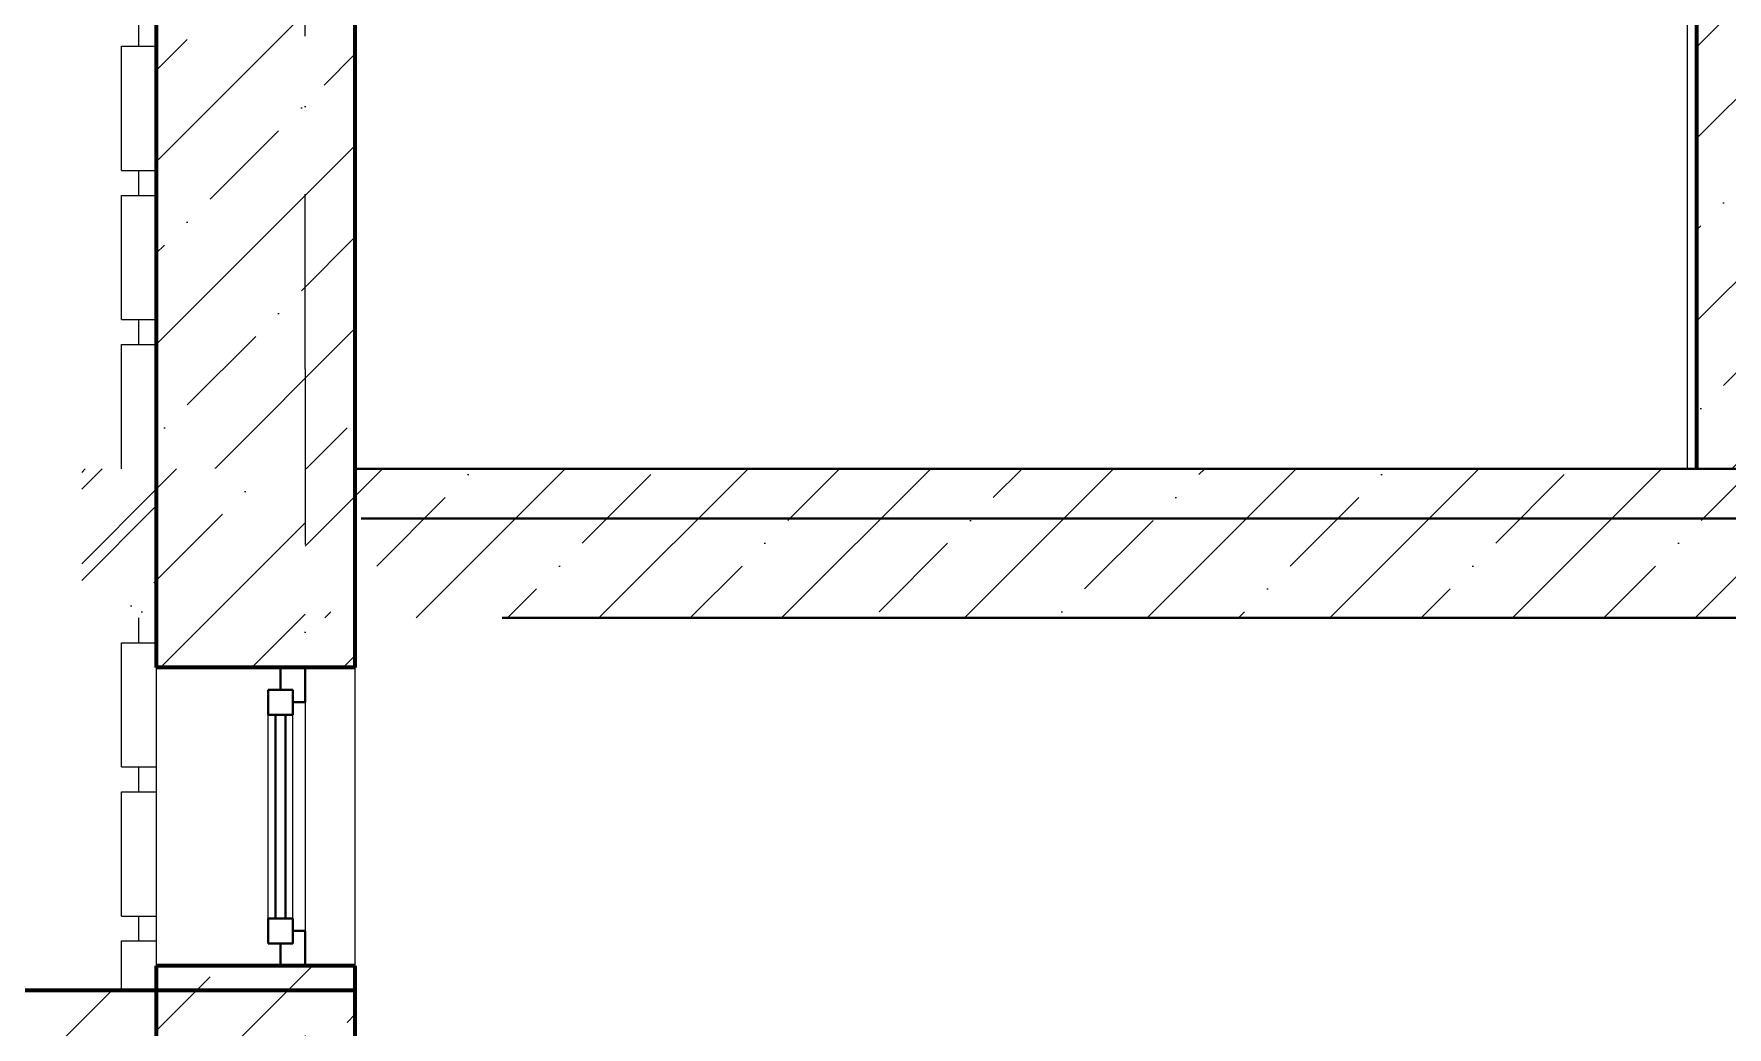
# Model space of a CAD drawing. Header units: feet. Extents: x -10410 to 374725, y -46422 to 88923.
# Drawn here: x 108918 to 112326, y -1124 to 875 of the extents above; entities that cross this region are included whole.
import ezdxf

# ---------------------------------------------------------------- set-up
doc = ezdxf.new("R2010")
doc.units = ezdxf.units.FT
doc.header["$MEASUREMENT"] = 0
doc.set_wipeout_variables(frame=1)
doc.linetypes.add('Wipeout_Contour', pattern=[1000, 0, -1000])
doc.linetypes.add('Штрихпунктирная', pattern=[670.277762, 352.777767, -176.388884, 0, -141.111112])
for name, color, linetype in [('Интерьер - Мебель', 7, 'Continuous'), ('Конструктив - Перекрытия', 7, 'Continuous'), ('Конструктив - Стены Несущие', 7, 'Continuous'), ('Местность - Рельеф', 7, 'Continuous')]:
    doc.layers.add(name, color=color, linetype=linetype)
for name, color, linetype, lineweight in [('Интерьер - Мебель_Ном._пера__7', 7, 'Continuous', 20), ('Конструктив - Перекрытия_Ном._пера__21', 7, 'Continuous', 40), ('Конструктив - Стены Несущие_Ном._пера__120', 7, 'Continuous', 5), ('Конструктив - Стены Несущие_Ном._пера__21', 7, 'Continuous', 40), ('Конструктив - Стены Несущие_Ном._пера__47', 7, 'Continuous', 80), ('Местность - Рельеф_Ном._пера__41', 7, 'Continuous', 80)]:
    doc.layers.add(name, color=color, linetype=linetype, lineweight=lineweight)
for name, color, linetype, lineweight, true_color in [('Конструктив - Перекрытия_Ном._пера__170', 7, 'Continuous', 5, 0x9f9f00), ('Конструктив - Стены Несущие_Ном._пера__170', 7, 'Continuous', 5, 0x9f9f00), ('Конструктив - Стены Несущие_Ном._пера__87', 7, 'Continuous', 25, 0x6a6a6a), ('Местность - Рельеф_Ном._пера__118', 7, 'Continuous', 5, 0x573938), ('Элемент Модели - Оси_Ном._пера__94', 7, 'Continuous', 5, 0xdc4f00)]:
    doc.layers.add(name, color=color, linetype=linetype, lineweight=lineweight, true_color=true_color)
pattern_1 = [(45, (0, 0), (-183.84776, 183.84776), []), (45, (-91.92, 91.92), (-183.84776, 183.84776), [195, -65, 0, -65])]

msp = doc.modelspace()

# ---------------------------------------------------------------- linework, layer by layer
at = {"layer": 'Элемент Модели - Оси_Ном._пера__94', "linetype": 'Штрихпунктирная'}
msp.add_line((109464.44947, 200), (109464.44947, 1200), dxfattribs=at)

# ---------------------------------------------------------------- wipeouts: each hides what was drawn before it
at = {"color": 254, "linetype": 'Wipeout_Contour', "lineweight": 0, "ltscale": 436589.195062}
msp.add_wipeout([(109129.44947, 250), (109164.44947, 250), (109164.44947, 300), (109129.44947, 300)], dxfattribs=at).dxf.layer = 'Интерьер - Мебель'
at = {"color": 254, "linetype": 'Wipeout_Contour', "lineweight": 0, "ltscale": 668269.808663}
msp.add_wipeout([(112264.51586, 3000), (109564.44947, 3000), (109564.44947, 0), (112245.51586, 0), (112245.51586, 2137.00002), (112264.51586, 2137.00002)], dxfattribs=at).dxf.layer = 'Конструктив - Стены Несущие'
at = {"color": 254, "linetype": 'Wipeout_Contour', "lineweight": 0, "ltscale": 795464.175017}
msp.add_wipeout([(109564.44943, -2700), (115245.74003, -2700), (115245.74003, -612.99998), (115245.74003, -563.00004), (115264.74007, -563.00004), (115264.74007, -300.00001), (109564.44943, -300.00001)], dxfattribs=at).dxf.layer = 'Конструктив - Стены Несущие'
at = {"color": 254, "linetype": 'Wipeout_Contour', "lineweight": 0, "ltscale": 437817.718079}
msp.add_wipeout([(109439.44947, -470), (109439.44947, -930), (109464.44947, -930), (109464.44947, -470)], dxfattribs=at).dxf.layer = 'Конструктив - Стены Несущие'

# ---------------------------------------------------------------- next in the draw order: linework, layer by layer
at = {"layer": 'Конструктив - Перекрытия_Ном._пера__21', "linetype": 'Continuous'}
msp.add_line((115560.9209, -300), (109860.6303, -300), dxfattribs=at)
at = {"layer": 'Конструктив - Стены Несущие_Ном._пера__21', "linetype": 'Continuous'}
for p, q in [((109439.44947, -445), (109439.44947, -470)), ((109439.44947, -930), (109439.44947, -955))]:
    msp.add_line(p, q, dxfattribs=at)

# ---------------------------------------------------------------- next in the draw order: wipeouts: each hides what was drawn before it
at = {"color": 254, "linetype": 'Wipeout_Contour', "lineweight": 0, "ltscale": 436521.394483}
msp.add_wipeout([(109094.44947, 300), (109164.44947, 300), (109164.44947, 550), (109094.44947, 550)], dxfattribs=at).dxf.layer = 'Интерьер - Мебель'
at = {"color": 254, "linetype": 'Wipeout_Contour', "lineweight": 0, "ltscale": 449060.74163}
msp.add_wipeout([(112245.51585, 2137), (112245.51585, 0), (112264.51585, 0), (112264.51585, 2137)], dxfattribs=at).dxf.layer = 'Конструктив - Стены Несущие'
at = {"color": 254, "linetype": 'Wipeout_Contour', "lineweight": 0, "ltscale": 657003.251026}
msp.add_wipeout([(109464.44947, -400), (109464.44947, -470), (109464.44947, -930), (109464.44947, -1000), (109564.44947, -1000), (109564.44947, -400)], dxfattribs=at).dxf.layer = 'Конструктив - Стены Несущие'
at = {"color": 254, "linetype": 'Wipeout_Contour', "lineweight": 0, "ltscale": 437667.522705}
msp.add_wipeout([(109439.44947, -905), (109439.44947, -495), (109389.44947, -495), (109389.44947, -905)], dxfattribs=at).dxf.layer = 'Конструктив - Стены Несущие'

# ---------------------------------------------------------------- next in the draw order: hatches: boundary and pattern name
at = {"layer": 'Конструктив - Стены Несущие_Ном._пера__120', "linetype": 'Continuous'}
h = msp.add_hatch(dxfattribs=at)
h.set_pattern_fill('ЖЕЛЕЗОБЕТОН', color=256, style=0, pattern_type=2)
h.set_pattern_definition([(45, (112364.52, 1500), (-183.85, 183.85), []), (45, (112272.6, 1591.92), (-183.848, 183.848), [195, -65, 0, -65])])
h.paths.add_polyline_path([(112464.51585, 3000), (112264.51585, 3000), (112264.51585, 0), (112464.51585, 0)])

# ---------------------------------------------------------------- next in the draw order: linework, layer by layer
for p, q in [((112245.51585, 2137), (112245.51585, 0)), ((109464.44947, -470), (109464.44947, -930)), ((109439.44947, -905), (109439.44947, -495))]:
    msp.add_line(p, q, dxfattribs=at)
at = {"layer": 'Конструктив - Стены Несущие_Ном._пера__21', "linetype": 'Continuous'}
for p, q in [((109439.44947, -470), (109439.44947, -495)), ((109464.44947, -470), (109439.44947, -470)), ((109439.44947, -905), (109439.44947, -930)), ((109464.44947, -930), (109439.44947, -930)), ((109464.44947, -930), (109464.44947, -1000))]:
    msp.add_line(p, q, dxfattribs=at)
at = {"layer": 'Конструктив - Стены Несущие_Ном._пера__47', "linetype": 'Continuous'}
msp.add_line((112264.51585, 3000), (112264.51585, 0), dxfattribs=at)

# ---------------------------------------------------------------- next in the draw order: wipeouts: each hides what was drawn before it
at = {"color": 254, "linetype": 'Wipeout_Contour', "lineweight": 0, "ltscale": 436593.86762}
msp.add_wipeout([(109129.44947, 550), (109164.44947, 550), (109164.44947, 600), (109129.44947, 600)], dxfattribs=at).dxf.layer = 'Интерьер - Мебель'
at = {"color": 254, "linetype": 'Wipeout_Contour', "lineweight": 0, "ltscale": 874784.560709}
msp.add_wipeout([(109164.44947, -400), (109164.44947, -1000), (109414.44947, -1000), (109414.44947, -955), (109389.44947, -955), (109389.44947, -445), (109414.44947, -445), (109414.44947, -400)], dxfattribs=at).dxf.layer = 'Конструктив - Стены Несущие'

# ---------------------------------------------------------------- next in the draw order: linework, layer by layer
at = {"layer": 'Конструктив - Стены Несущие_Ном._пера__120', "linetype": 'Continuous'}
msp.add_line((109389.44947, -905), (109389.44947, -495), dxfattribs=at)
at = {"layer": 'Конструктив - Стены Несущие_Ном._пера__21', "linetype": 'Continuous'}
for p, q in [((109389.44947, -445), (109389.44947, -495)), ((109414.44947, -445), (109389.44947, -445)), ((109439.44947, -445), (109414.44947, -445)), ((109439.44947, -495), (109389.44947, -495)), ((109404.44947, -495), (109404.44947, -905)), ((109424.44947, -905), (109424.44947, -495)), ((109389.44947, -905), (109389.44947, -955)), ((109439.44947, -905), (109389.44947, -905)), ((109414.44947, -955), (109389.44947, -955)), ((109414.44947, -955), (109414.44947, -1000)), ((109439.44947, -955), (109414.44947, -955))]:
    msp.add_line(p, q, dxfattribs=at)

# ---------------------------------------------------------------- next in the draw order: wipeouts: each hides what was drawn before it
at = {"color": 254, "linetype": 'Wipeout_Contour', "lineweight": 0, "ltscale": 436527.717136}
msp.add_wipeout([(109094.44947, 600), (109164.44947, 600), (109164.44947, 850), (109094.44947, 850)], dxfattribs=at).dxf.layer = 'Интерьер - Мебель'

# ---------------------------------------------------------------- next in the draw order: wipeouts: each hides what was drawn before it
at = {"color": 254, "linetype": 'Wipeout_Contour', "lineweight": 0, "ltscale": 436601.838339}
msp.add_wipeout([(109129.44947, 850), (109164.44947, 850), (109164.44947, 900), (109129.44947, 900)], dxfattribs=at).dxf.layer = 'Интерьер - Мебель'
at = {"color": 254, "linetype": 'Wipeout_Contour', "lineweight": 0, "ltscale": 534226.536163}
msp.add_wipeout([(104312.13861, 1102.14848), (104312.13861, -450.91199), (107391.75796, -1050.00002), (109094.44949, -1050.00002), (109094.44949, -1018.95286)], dxfattribs=at).dxf.layer = 'Местность - Рельеф'

# ---------------------------------------------------------------- next in the draw order: wipeouts: each hides what was drawn before it
at = {"color": 254, "linetype": 'Wipeout_Contour', "lineweight": 0, "ltscale": 4136557.072057795}
msp.add_wipeout([(104312.13861, 1836.95312), (104312.13861, 1102.14847), (109094.44952, -1018.95286), (109094.44952, -949.99998), (109129.44948, -949.99998), (109129.44948, -899.99998), (109094.44945, -899.99998), (109094.44945, -649.99998), (109129.44948, -649.99998), (109129.44948, -600.00005), (109094.44945, -600.00005), (109094.44945, -349.99997), (109129.44948, -349.99997), (109129.44948, -300.00004), (109014.44936, -300.00004), (109014.44936, -0.00003), (109094.44952, -0.00003), (109094.44952, 249.99997), (109129.44948, 250.00004), (109129.44948, 300.00004), (109094.44952, 300.00004), (109094.44952, 549.99998), (109129.44948, 549.99998), (109129.44948, 599.99998), (109094.44952, 599.99998), (109094.44952, 849.99999), (109129.44948, 849.99999), (109129.44948, 899.99999), (109094.44952, 899.99999), (109094.44952, 1149.99999), (109129.44948, 1149.99999), (109129.44948, 1199.99999), (109094.44952, 1199.99999), (109094.44945, 1450), (109129.44948, 1450), (109129.44948, 1500), (109094.44945, 1500), (109094.44945, 1554.13962)], dxfattribs=at).dxf.layer = 'Местность - Рельеф'

# ---------------------------------------------------------------- next in the draw order: linework, layer by layer
at = {"layer": 'Интерьер - Мебель_Ном._пера__7', "linetype": 'Continuous'}
for p, q in [((109129.44947, 850), (109129.44947, 900)), ((109094.44947, 850), (109164.44947, 850)), ((109094.44947, 600), (109094.44947, 850)), ((109094.44947, 600), (109164.44947, 600)), ((109129.44947, 550), (109129.44947, 600)), ((109094.44947, 550), (109164.44947, 550)), ((109094.44947, 300), (109094.44947, 550)), ((109094.44947, 300), (109164.44947, 300))]:
    msp.add_line(p, q, dxfattribs=at)

# ---------------------------------------------------------------- next in the draw order: wipeouts: each hides what was drawn before it
at = {"color": 254, "linetype": 'Wipeout_Contour', "lineweight": 0, "ltscale": 436518.370578}
msp.add_wipeout([(109094.44947, 0), (109164.44947, 0), (109164.44947, 250), (109094.44947, 250)], dxfattribs=at).dxf.layer = 'Интерьер - Мебель'
at = {"color": 254, "linetype": 'Wipeout_Contour', "lineweight": 0, "ltscale": 436536.170219}
msp.add_wipeout([(109164.44947, -950), (109094.44949, -950), (109094.44949, -1050.00002), (109164.44947, -1050.00002)], dxfattribs=at).dxf.layer = 'Интерьер - Мебель'

# ---------------------------------------------------------------- next in the draw order: hatches: boundary and pattern name
at = {"layer": 'Конструктив - Стены Несущие_Ном._пера__120', "linetype": 'Continuous'}
h = msp.add_hatch(dxfattribs=at)
h.set_pattern_fill('ЖЕЛЕЗОБЕТОН', color=256, style=0, pattern_type=2)
h.set_pattern_definition([(45, (109364.45, 450), (-183.85, 183.85), []), (45, (109272.53, 541.92), (-183.85, 183.85), [195, -65, 0, -65])])
h.paths.add_polyline_path([(109164.44947, 900), (109164.44947, 0), (109564.44947, 0), (109564.44947, 900)])
h = msp.add_hatch(dxfattribs=at)
h.set_pattern_fill('ЖЕЛЕЗОБЕТОН', color=256, style=0, pattern_type=2)
h.set_pattern_definition([(45, (109364.45, -1850), (-183.848, 183.848), []), (45, (109272.53, -1758.08), (-183.848, 183.848), [195, -65, 0, -65])])
h.paths.add_polyline_path([(109164.44947, -2699.99998), (109164.44947, -3656.83634), (109564.44949, -3656.83634), (109564.44949, -2699.99998), (109564.44949, -1000), (109164.44947, -1000)])

# ---------------------------------------------------------------- next in the draw order: linework, layer by layer
at = {"layer": 'Интерьер - Мебель_Ном._пера__7', "linetype": 'Continuous'}
for p, q in [((109129.44947, 250), (109129.44947, 300)), ((109094.44947, 250), (109164.44947, 250))]:
    msp.add_line(p, q, dxfattribs=at)
at = {"layer": 'Конструктив - Стены Несущие_Ном._пера__47', "linetype": 'Continuous', "flags": 128}
msp.add_lwpolyline([(109564.44947, -1000), (109464.44947, -1000), (109414.44947, -1000), (109164.44947, -1000)], dxfattribs=at)

# ---------------------------------------------------------------- next in the draw order: wipeouts: each hides what was drawn before it
at = {"color": 254, "linetype": 'Wipeout_Contour', "lineweight": 0, "ltscale": 436603.487448}
msp.add_wipeout([(109129.44947, -950), (109164.44947, -950), (109164.44947, -900), (109129.44947, -900)], dxfattribs=at).dxf.layer = 'Интерьер - Мебель'

# ---------------------------------------------------------------- next in the draw order: linework, layer by layer
at = {"layer": 'Интерьер - Мебель_Ном._пера__7', "linetype": 'Continuous'}
msp.add_line((109094.44947, -950), (109164.44947, -950), dxfattribs=at)

# ---------------------------------------------------------------- next in the draw order: wipeouts: each hides what was drawn before it
at = {"color": 254, "linetype": 'Wipeout_Contour', "lineweight": 0, "ltscale": 436529.091656}
msp.add_wipeout([(109094.44947, -900), (109164.44947, -900), (109164.44947, -650), (109094.44947, -650)], dxfattribs=at).dxf.layer = 'Интерьер - Мебель'
at = {"color": 254, "linetype": 'Wipeout_Contour', "lineweight": 0, "ltscale": 4316119.575132368}
msp.add_wipeout([(108666.41377, -1049.99961), (106832.83325, -1049.99961), (106832.83325, -2049.9998), (108666.41377, -2049.9998), (108666.41377, -3672.67588), (108666.41377, -4114.14593), (109599.04704, -4114.14593), (110385.67818, -4114.14593), (110385.67818, -3672.67588), (110385.67818, -3656.83657), (119164.44955, -3656.83657), (119164.44955, -3672.67588), (119799.13641, -3672.67588), (119799.13641, -3656.83657), (123141.85296, -3656.83657), (123141.85296, -3959.01235), (124647.27344, -3959.01235), (124647.27344, -3638.59198), (124647.27344, -2050.0001), (126650.45044, -2050.0001), (126650.45044, -1249.99988), (126650.45044, -1049.9999), (124234.44953, -1049.9999), (124234.44953, -1249.99988), (124234.44953, -3638.59198), (123764.4497, -3638.59198), (123764.4497, -3000.00001), (121531.95299, -3000.00001), (119799.13641, -3000.00001), (119164.44955, -3000.00001), (110385.67818, -3000.00001), (109599.04704, -3000.00001), (109599.04704, -3656.83657), (109599.04704, -3672.67588), (109164.44965, -3672.67588), (109164.44965, -2049.9998), (109164.44965, -1049.99961)], dxfattribs=at).dxf.layer = 'Местность - Рельеф'

# ---------------------------------------------------------------- next in the draw order: hatches: boundary and pattern name
at = {"layer": 'Местность - Рельеф_Ном._пера__118', "linetype": 'Continuous'}
h = msp.add_hatch(dxfattribs=at)
h.set_pattern_fill('ГРУНТ_02', color=256, style=0, pattern_type=2)
h.set_pattern_definition([(45, (0, 0), (-275.7716, 275.7716), []), (45, (-91.9, 91.9), (-551.5433, 551.5433), []), (45, (-183.85, 183.85), (-551.5433, 551.5433), []), (135, (-275.77, 275.77), (91.92388, 91.92388), [390, -390])])
h.paths.add_polyline_path([(108666.41377, -1049.99961), (106832.83325, -1049.99961), (106832.83325, -2049.9998), (108666.41377, -2049.9998), (108666.41377, -3672.67588), (108666.41377, -4114.14593), (109599.04704, -4114.14593), (110385.67818, -4114.14593), (110385.67818, -3672.67588), (110385.67818, -3656.83657), (119164.44955, -3656.83657), (119164.44955, -3672.67588), (119799.13641, -3672.67588), (119799.13641, -3656.83657), (123141.85296, -3656.83657), (123141.85296, -3959.01235), (124647.27344, -3959.01235), (124647.27344, -3638.59198), (124647.27344, -2050.0001), (126650.45044, -2050.0001), (126650.45044, -1249.99988), (126650.45044, -1049.9999), (124234.44953, -1049.9999), (124234.44953, -1249.99988), (124234.44953, -3638.59198), (123764.4497, -3638.59198), (123764.4497, -3000.00001), (121531.95299, -3000.00001), (119799.13641, -3000.00001), (119164.44955, -3000.00001), (110385.67818, -3000.00001), (109599.04704, -3000.00001), (109599.04704, -3656.83657), (109599.04704, -3672.67588), (109164.44965, -3672.67588), (109164.44965, -2049.9998), (109164.44965, -1049.99961)])

# ---------------------------------------------------------------- next in the draw order: linework, layer by layer
at = {"layer": 'Интерьер - Мебель_Ном._пера__7', "linetype": 'Continuous'}
for p, q in [((109094.44947, -900), (109094.44947, -650)), ((109094.44947, -900), (109164.44947, -900)), ((109129.44947, -950), (109129.44947, -900)), ((109094.44947, -1050), (109094.44947, -950))]:
    msp.add_line(p, q, dxfattribs=at)
at = {"layer": 'Конструктив - Стены Несущие_Ном._пера__47', "linetype": 'Continuous'}
for p, q in [((109164.44947, -1000), (109164.44947, -1050)), ((109564.44947, -1000), (109564.44947, -3656.83634)), ((109164.44947, -1050), (109164.44947, -2050))]:
    msp.add_line(p, q, dxfattribs=at)
at = {"layer": 'Местность - Рельеф_Ном._пера__41', "linetype": 'Continuous'}
msp.add_line((109564.44949, -1050), (106832.83325, -1050), dxfattribs=at)

# ---------------------------------------------------------------- next in the draw order: wipeouts: each hides what was drawn before it
at = {"color": 254, "linetype": 'Wipeout_Contour', "lineweight": 0, "ltscale": 436594.967047}
msp.add_wipeout([(109129.44947, -650), (109164.44947, -650), (109164.44947, -600), (109129.44947, -600)], dxfattribs=at).dxf.layer = 'Интерьер - Мебель'

# ---------------------------------------------------------------- next in the draw order: linework, layer by layer
at = {"layer": 'Интерьер - Мебель_Ном._пера__7', "linetype": 'Continuous'}
msp.add_line((109094.44947, -650), (109164.44947, -650), dxfattribs=at)

# ---------------------------------------------------------------- next in the draw order: wipeouts: each hides what was drawn before it
at = {"color": 254, "linetype": 'Wipeout_Contour', "lineweight": 0, "ltscale": 436522.219208}
msp.add_wipeout([(109094.44947, -600), (109164.44947, -600), (109164.44947, -350), (109094.44947, -350)], dxfattribs=at).dxf.layer = 'Интерьер - Мебель'

# ---------------------------------------------------------------- next in the draw order: linework, layer by layer
at = {"layer": 'Интерьер - Мебель_Ном._пера__7', "linetype": 'Continuous'}
for p, q in [((109094.44947, -600), (109094.44947, -350)), ((109094.44947, -600), (109164.44947, -600)), ((109129.44947, -650), (109129.44947, -600))]:
    msp.add_line(p, q, dxfattribs=at)

# ---------------------------------------------------------------- next in the draw order: wipeouts: each hides what was drawn before it
at = {"color": 254, "linetype": 'Wipeout_Contour', "lineweight": 0, "ltscale": 436589.744782}
msp.add_wipeout([(109129.44947, -350), (109164.44947, -350), (109164.44947, -300), (109129.44947, -300)], dxfattribs=at).dxf.layer = 'Интерьер - Мебель'

# ---------------------------------------------------------------- next in the draw order: wipeouts: each hides what was drawn before it
at = {"color": 254, "linetype": 'Wipeout_Contour', "lineweight": 0, "ltscale": 436358.622585}
msp.add_wipeout([(109014.44936, -300), (109164.44942, -300), (109164.44942, 0), (109014.44936, 0)], dxfattribs=at).dxf.layer = 'Конструктив - Перекрытия'

# ---------------------------------------------------------------- next in the draw order: hatches: boundary and pattern name
at = {"layer": 'Конструктив - Перекрытия_Ном._пера__170', "linetype": 'Continuous'}
h = msp.add_hatch(dxfattribs=at)
h.set_pattern_fill('ЖЕЛЕЗОБЕТОН', color=256, style=0, pattern_type=2)
h.set_pattern_definition(pattern_1)
h.paths.add_polyline_path([(109014.44936, -300), (109164.44942, -300), (109164.44942, 0), (109014.44936, 0)])
at = {"layer": 'Конструктив - Стены Несущие_Ном._пера__120', "linetype": 'Continuous'}
h = msp.add_hatch(dxfattribs=at)
h.set_pattern_fill('ЖЕЛЕЗОБЕТОН', color=256, style=0, pattern_type=2)
h.set_pattern_definition([(45, (109089.45, -150), (-183.85, 183.85), []), (45, (108997.53, -58.08), (-183.85, 183.85), [195, -65, 0, -65])])
h.paths.add_polyline_path([(109014.44936, -300), (109164.4495, -300), (109164.4495, 0), (109014.44936, 0)])

# ---------------------------------------------------------------- next in the draw order: linework, layer by layer
at = {"layer": 'Интерьер - Мебель_Ном._пера__7', "linetype": 'Continuous'}
for p, q in [((109094.44947, 0), (109094.44947, 250)), ((109129.44947, -350), (109129.44947, -300))]:
    msp.add_line(p, q, dxfattribs=at)

# ---------------------------------------------------------------- next in the draw order: wipeouts: each hides what was drawn before it
at = {"color": 254, "linetype": 'Wipeout_Contour', "lineweight": 0, "ltscale": 656388.483673}
msp.add_wipeout([(109164.44947, -400), (109564.44947, -400), (109564.44947, -300), (109464.44947, -300), (109464.44947, 0), (109164.44947, 0)], dxfattribs=at).dxf.layer = 'Конструктив - Стены Несущие'

# ---------------------------------------------------------------- next in the draw order: hatches: boundary and pattern name
at = {"layer": 'Конструктив - Стены Несущие_Ном._пера__120', "linetype": 'Continuous'}
h = msp.add_hatch(dxfattribs=at)
h.set_pattern_fill('ЖЕЛЕЗОБЕТОН', color=256, style=0, pattern_type=2)
h.set_pattern_definition([(45, (114617.78, -150), (-183.848, 183.848), []), (45, (114525.86, -58.08), (-183.848, 183.848), [195, -65, 0, -65])])
h.paths.add_polyline_path([(109464.44947, 0), (109464.44947, -300), (119771.11651, -300), (119771.11651, 0)])
at = {"layer": 'Конструктив - Стены Несущие_Ном._пера__170', "linetype": 'Continuous'}
h = msp.add_hatch(dxfattribs=at)
h.set_pattern_fill('ЖЕЛЕЗОБЕТОН', color=256, style=0, pattern_type=2)
h.set_pattern_definition(pattern_1)
h.paths.add_polyline_path([(109164.44947, -400), (109564.44947, -400), (109564.44947, -300), (109464.44947, -300), (109464.44947, 0), (109164.44947, 0)])

# ---------------------------------------------------------------- next in the draw order: linework, layer by layer
at = {"layer": 'Интерьер - Мебель_Ном._пера__7', "linetype": 'Continuous'}
msp.add_line((109094.44947, -350), (109164.44947, -350), dxfattribs=at)
at = {"layer": 'Конструктив - Перекрытия_Ном._пера__21', "linetype": 'Continuous'}
for p, q in [((112464.51585, 0), (109564.44947, 0)), ((119514.44947, -100), (109577.10411, -100))]:
    msp.add_line(p, q, dxfattribs=at)
at = {"layer": 'Конструктив - Стены Несущие_Ном._пера__21', "linetype": 'Continuous'}
for p, q in [((109414.44947, -400), (109414.44947, -445)), ((109464.44947, -400), (109464.44947, -470))]:
    msp.add_line(p, q, dxfattribs=at)
at = {"layer": 'Конструктив - Стены Несущие_Ном._пера__47', "linetype": 'Continuous'}
for p, q in [((109164.44947, 900), (109164.44947, -350)), ((109564.44947, 900), (109564.44947, -390.77956)), ((109164.44942, -300), (109164.44947, -400)), ((109564.44947, -300), (109564.44947, -400))]:
    msp.add_line(p, q, dxfattribs=at)
at = {"layer": 'Конструктив - Стены Несущие_Ном._пера__47', "linetype": 'Continuous', "flags": 128}
msp.add_lwpolyline([(109564.44947, -400), (109464.44947, -400), (109414.44947, -400), (109164.44947, -400)], dxfattribs=at)
at = {"layer": 'Конструктив - Стены Несущие_Ном._пера__87', "linetype": 'Continuous'}
for p, q in [((109164.44947, -400), (109164.44947, -1000)), ((109564.44947, -400), (109564.44947, -1000))]:
    msp.add_line(p, q, dxfattribs=at)
at = {"layer": 'Элемент Модели - Оси_Ном._пера__94', "linetype": 'Штрихпунктирная'}
msp.add_line((109464.44947, 200), (109464.44947, -4157.06089), dxfattribs=at)

doc.saveas('drawing.dxf')
